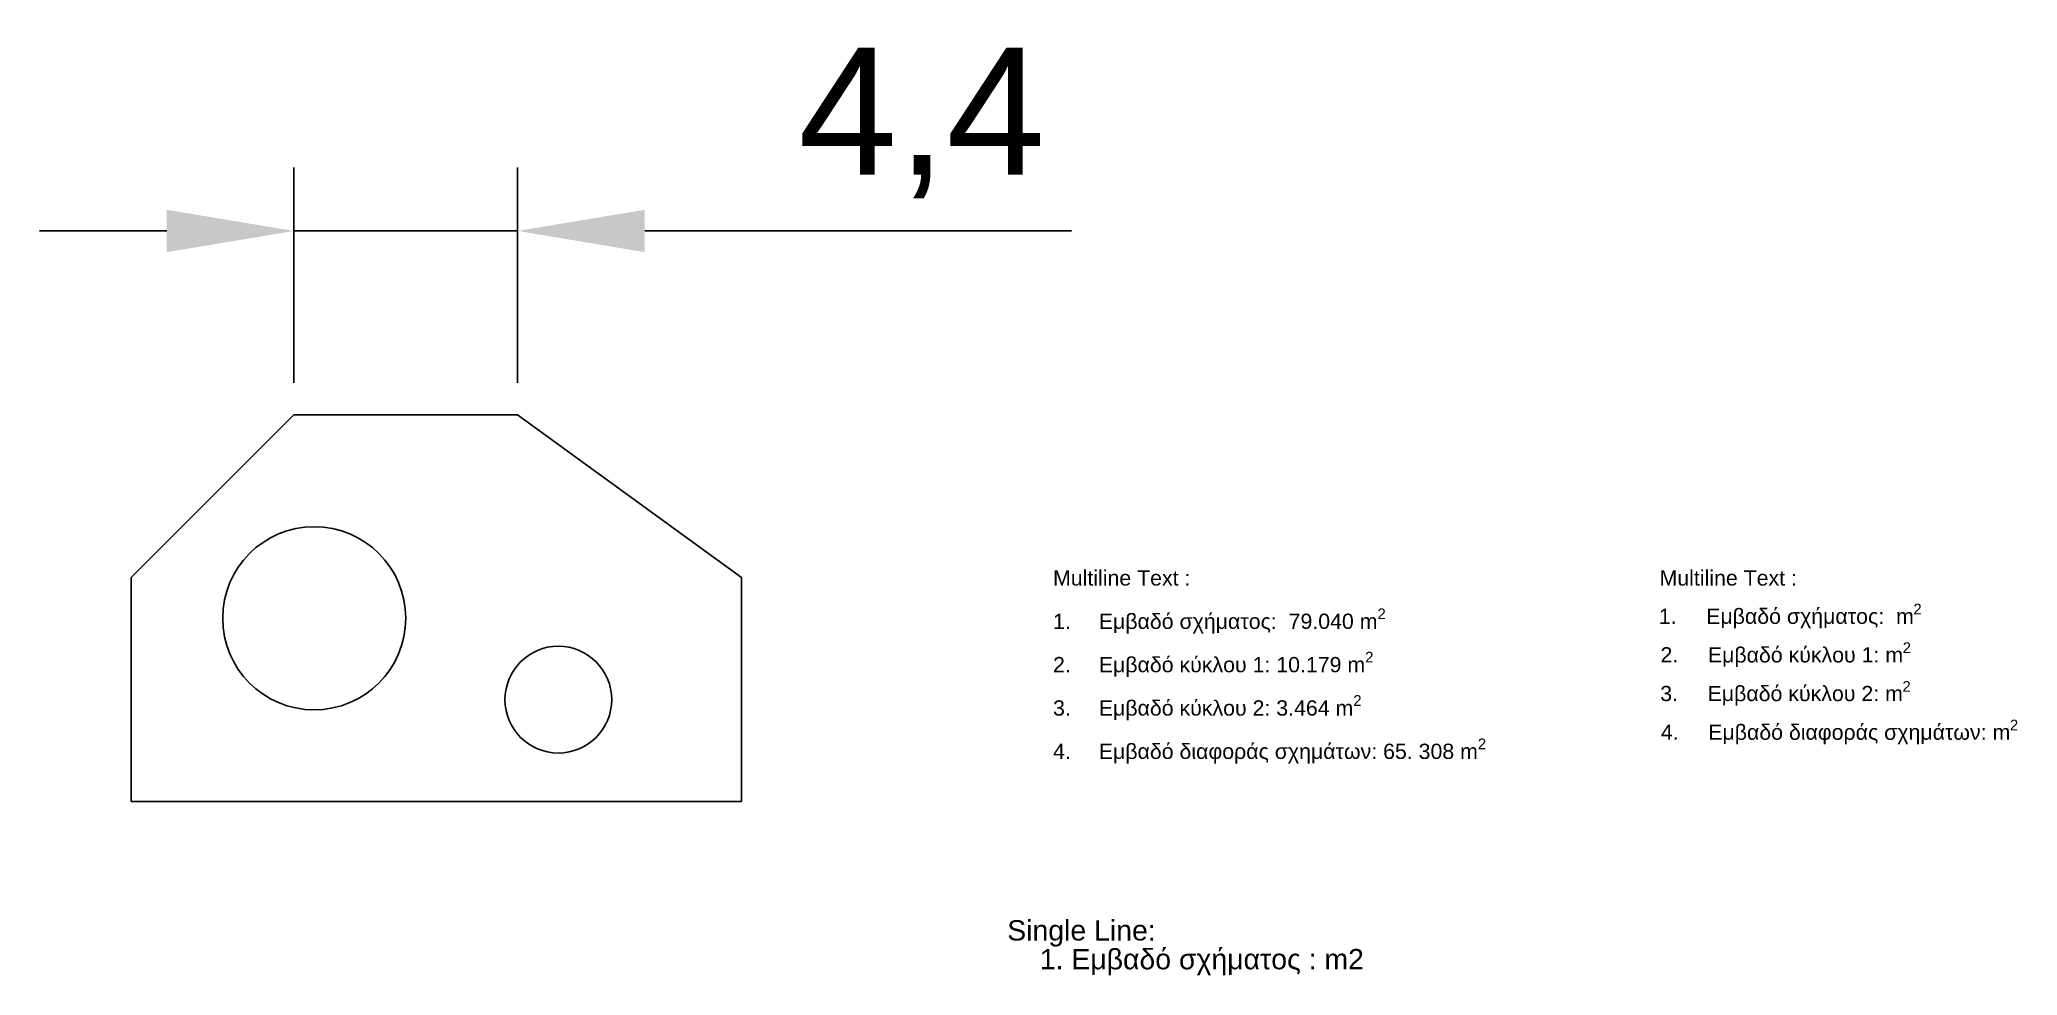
# Model space of a CAD drawing. Header units: metres. Extents: x 14.7 to 53.6, y 19.9 to 38.3.
import ezdxf

# ---------------------------------------------------------------- set-up
doc = ezdxf.new("R2010")
doc.units = ezdxf.units.M
for name, color, linetype in [('diastaseis', 230, 'Continuous'), ('grammes', 3, 'Continuous'), ('keimeno', 1, 'Continuous')]:
    doc.layers.add(name, color=color, linetype=linetype)
doc.styles.get("Standard").update_dxf_attribs({"font": 'arial.ttf'})
doc.dimstyles.new('ISO-25', dxfattribs={"dimtxt": 2.5, "dimasz": 2.5, "dimexe": 1.25, "dimexo": 0.625, "dimtad": 1, "dimtxsty": 'Standard', "dimcen": 2.5, "dimadec": 0, "dimazin": 0, "dimtfac": 1, "dimtmove": 0, "dimatfit": 3, "dimfxl": 1, "dimarcsym": 0})

# ---------------------------------------------------------------- blocks, each defined once
blk = doc.blocks.new('*D3')
at = {"layer": 'Defpoints', "color": 0, "transparency": 16777216}
for p in [(24.121, 34.564), (19.721, 30.95), (24.121, 30.95)]:
    blk.add_point(p, dxfattribs=at)
at = {"layer": 'diastaseis', "color": 0, "lineweight": -2, "transparency": 16777216}
for p, q in [((19.721, 31.575), (19.721, 35.814)), ((24.121, 31.575), (24.121, 35.814)), ((17.221, 34.564), (14.721, 34.564)), ((19.721, 34.564), (24.121, 34.564)), ((26.621, 34.564), (35.012, 34.564))]:
    blk.add_line(p, q, dxfattribs=at)
at = {"layer": 'diastaseis', "color": 0, "transparency": 16777216}
for points in [[(17.221, 34.98), (17.221, 34.147), (19.721, 34.564)], [(26.621, 34.98), (26.621, 34.147), (24.121, 34.564)]]:
    blk.add_solid(points, dxfattribs=at)
at = {"layer": 'diastaseis', "color": 0, "transparency": 16777216, "insert": (32.066, 36.686), "char_height": 2.5, "attachment_point": 5}
blk.add_mtext('4,4', dxfattribs=at)

msp = doc.modelspace()

# ---------------------------------------------------------------- linework, layer by layer
at = {"layer": 'grammes'}
for p, q in [((16.521, 27.75), (19.721, 30.95)), ((19.721, 30.95), (24.121, 30.95)), ((24.121, 30.95), (28.521, 27.75)), ((16.521, 23.35), (16.521, 27.75)), ((28.521, 23.35), (28.521, 27.75)), ((16.521, 23.35), (28.521, 23.35))]:
    msp.add_line(p, q, dxfattribs=at)
for centre, radius in [((20.121, 26.95), 1.8), ((24.921, 25.35), 1.05)]:
    msp.add_circle(centre, radius, dxfattribs=at)

# ---------------------------------------------------------------- texts
at = {"layer": 'keimeno', "color": 7, "linetype": 'Continuous', "true_color": 0xffffff}
for s, p in [('Multiline Text :', (46.574, 27.593)), ('1.     Eμβαδό σχήματος: ', (46.559, 26.84)), ('2.     Εμβαδό κύκλου 1:', (46.592, 26.081)), ('3.     Εμβαδό κύκλου 2: ', (46.587, 25.321)), ('4.     Εμβαδό διαφοράς σχημάτων: ', (46.599, 24.561))]:
    msp.add_text(s, height=0.3, dxfattribs=at).set_placement(p)
at = {"layer": 'keimeno', "color": 4, "linetype": 'Continuous'}
for s, height, p in [('2', 0.21, (51.564, 27.025)), (' m', 0.3, (51.107, 26.84)), ('2', 0.21, (51.354, 26.266)), (' m', 0.3, (50.897, 26.081)), ('2', 0.21, (51.349, 25.506)), ('m', 0.3, (51.009, 25.321)), ('2', 0.21, (53.462, 24.746)), ('m', 0.3, (53.122, 24.561))]:
    msp.add_text(s, height=height, dxfattribs=at).set_placement(p)
at = {"layer": 'keimeno', "linetype": 'Continuous'}
for s, p in [('Single Line: ', (33.747, 20.615)), ('1. Εμβαδό σχήματος : m2', (34.387, 20.049))]:
    msp.add_text(s, height=0.4, dxfattribs=at).set_placement(p)
at = {"layer": 'keimeno', "linetype": 'Continuous', "insert": (34.648, 28.393), "char_height": 0.3, "attachment_point": 1}
msp.add_mtext_dynamic_manual_height_columns('\\A1;{\\C0;\\c16777215;\\P\\pxsm1.5;Multiline Text :\\P\\pi-3,l3,t3;1.^IEμβαδό σχήματος:  79.040\\C4; m\\H0.7x;\\S2^ ;\\H1.42857x;\\P\\C0;\\c16777215;2.^IΕμβαδό κύκλου 1: 10.179\\C4; m\\H0.7x;\\S2^ ;\\H1.42857x;\\C0;\\c16777215;\\P3.^IΕμβαδό κύκλου 2: 3.464\\C4; m\\H0.7x;\\S2^ ;\\H1.42857x;\\C0;\\c16777215;\\P4.^IΕμβαδό διαφοράς σχημάτων: 65. 308 \\C4;m\\H0.7x;\\S2^ ;}', width=13.57756, gutter_width=12.5, heights=[8.744], dxfattribs=at)

# ---------------------------------------------------------------- dimensions: what is measured, and where the dimension line sits
at = {"layer": 'diastaseis'}
dim = msp.add_linear_dim(base=(24.121, 34.564), p1=(19.721, 30.95), p2=(24.121, 30.95), dimstyle='ISO-25', dxfattribs=at)
dim.commit()
dim.dimension.update_dxf_attribs({"geometry": '*D3', "text_midpoint": (32.066, 36.686)})

doc.saveas('drawing.dxf')
